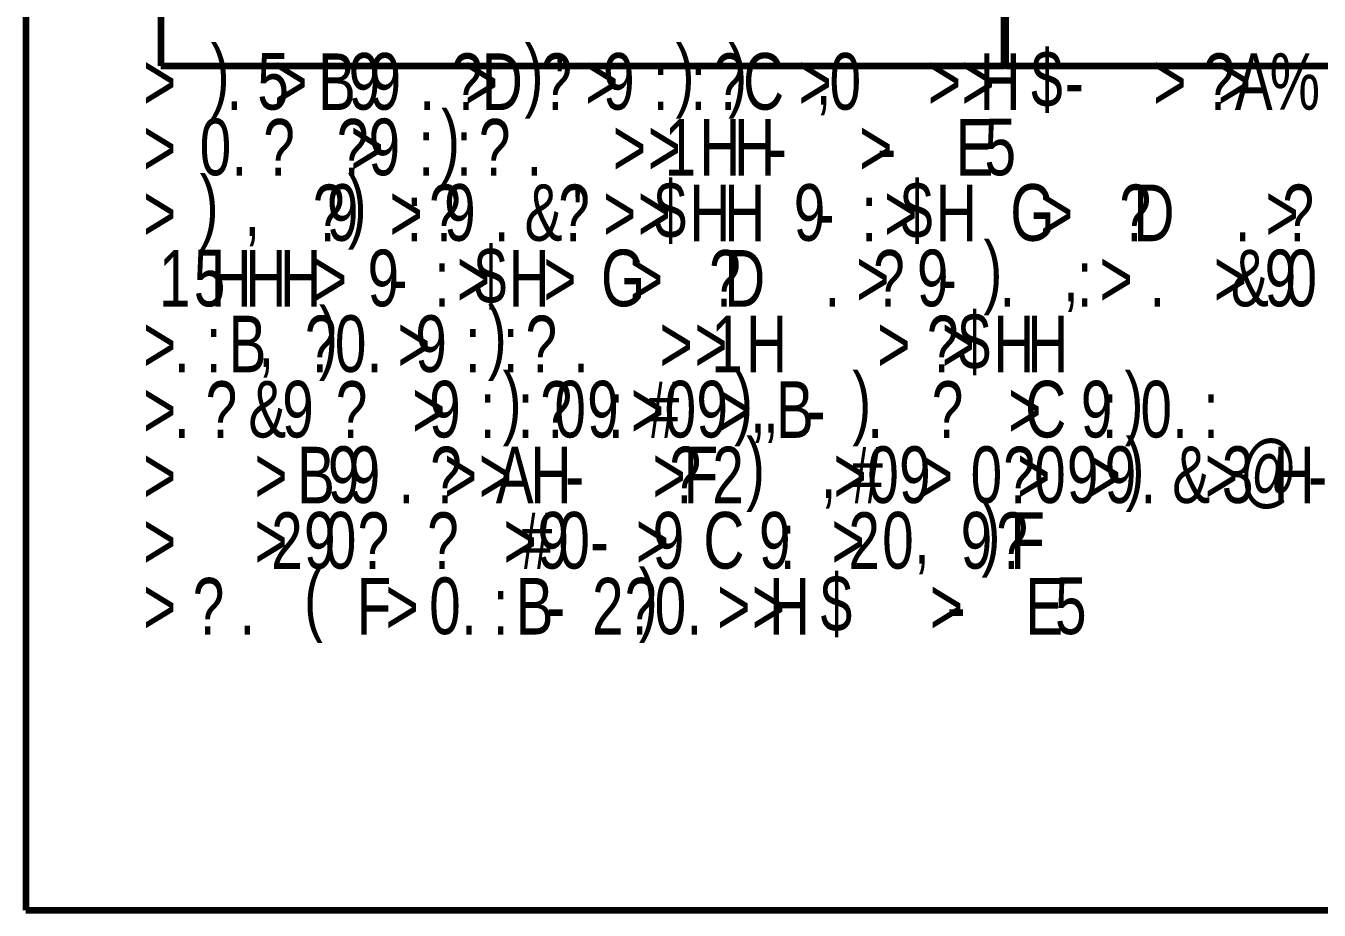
# Model space of a CAD drawing. Header units: inches. Extents: x 19 to 378, y -1 to 556.
# Drawn here: x 19 to 163.7, y 216.1 to 315 of the extents above; entities that cross this region are included whole.
import ezdxf

# ---------------------------------------------------------------- set-up
doc = ezdxf.new("R2010")
doc.units = ezdxf.units.IN
doc.layers.add('P', color=250, linetype='CONTINUOUS', lineweight=100)
doc.layers.add('Text', color=250, linetype='CONTINUOUS', lineweight=100)
doc.styles.get("Standard").update_dxf_attribs({"font": 'txt', "width": 0.75})

msp = doc.modelspace()

# ---------------------------------------------------------------- linework, layer by layer
at = {"layer": 'P', "color": 0, "linetype": 'CONTINUOUS'}
for points in [[(19, 216.11), (255, 216.11), (255, 395.56), (19, 395.56), (19, 216.11)], [(34.11, 310.56), (128.44, 310.56), (128.44, 338.78), (34.11, 338.78), (34.11, 310.56)], [(128.56, 310.56), (222.89, 310.56), (222.89, 338.78), (128.56, 338.78), (128.56, 310.56)]]:
    msp.add_lwpolyline(points, dxfattribs=at)

# ---------------------------------------------------------------- texts
at = {"layer": 'Text', "color": 0, "linetype": 'CONTINUOUS', "char_height": 6.3333, "width": 6.6667, "attachment_point": 4}
for s, insert in [('{\\fFutura|b0|i0|c1|p15;)}', (39.67, 308.78)), ('{\\fFutura|b0|i0|c1|p15;)}', (74.78, 308.78)), ('{\\fFutura|b0|i0|c1|p15;)}', (91.67, 308.78)), ('{\\fFutura|b0|i0|c1|p15;)}', (97.56, 308.78)), ('{\\fFutura|b0|i0|c1|p15;$}', (131.44, 308.78)), ('{\\fFutura|b0|i0|c1|p15;5}', (44.89, 308.78)), ('{\\fFutura|b0|i0|c1|p15;B}', (51.67, 308.78)), ('{\\fFutura|b0|i0|c1|p15;9}', (55.11, 308.78)), ('{\\fFutura|b0|i0|c1|p15;9}', (57.44, 308.78)), ('{\\fFutura|b0|i0|c1|p15;?}', (66.56, 308.78)), ('{\\fFutura|b0|i0|c1|p15;D}', (70, 308.78)), ('{\\fFutura|b0|i0|c1|p15;?}', (76.56, 308.78)), ("{\\fFutura|b0|i0|c1|p15;'}", (78.11, 308.78)), ('{\\fFutura|b0|i0|c1|p15;9}', (83.56, 308.78)), ('{\\fFutura|b0|i0|c1|p15;?}', (95.89, 308.78)), ('{\\fFutura|b0|i0|c1|p15;C}', (99.22, 308.78)), ('{\\fFutura|b0|i0|c1|p15;0}', (108.89, 308.78)), ('{\\fFutura|b0|i0|c1|p15;H}', (125.67, 308.78)), ('{\\fFutura|b0|i0|c1|p15;?}', (150.67, 308.78)), ('{\\fFutura|b0|i0|c1|p15;A}', (154.22, 308.78)), ('{\\fFutura|b0|i0|c1|p15;%}', (158.11, 308.78)), ('{\\fFutura|b0|i0|c1|p15;>}', (32.11, 308.78)), ('{\\fFutura|b0|i0|c1|p15;>}', (46.78, 308.78)), ('{\\fFutura|b0|i0|c1|p15;>}', (68.11, 308.78)), ('{\\fFutura|b0|i0|c1|p15;>}', (81.56, 308.78)), ('{\\fFutura|b0|i0|c1|p15;:}', (89.11, 308.78)), ('{\\fFutura|b0|i0|c1|p15;:}', (93.33, 308.78)), ('{\\fFutura|b0|i0|c1|p15;>}', (105.44, 308.78)), ('{\\fFutura|b0|i0|c1|p15;>}', (119.89, 308.78)), ('{\\fFutura|b0|i0|c1|p15;>}', (123.67, 308.78)), ('{\\fFutura|b0|i0|c1|p15;>}', (145.11, 308.78)), ('{\\fFutura|b0|i0|c1|p15;>}', (152.33, 308.78)), ('{\\fFutura|b0|i0|c1|p15;}', (28.22, 308.78)), ('{\\fFutura|b0|i0|c1|p15;}', (34, 308.78)), ('{\\fFutura|b0|i0|c1|p15;}', (48.78, 308.78)), ('{\\fFutura|b0|i0|c1|p15; }', (59.78, 308.78)), ('{\\fFutura|b0|i0|c1|p15; }', (85.89, 308.78)), ('{\\fFutura|b0|i0|c1|p15; }', (102.22, 308.78)), ('{\\fFutura|b0|i0|c1|p15;}', (112.44, 308.78)), ('{\\fFutura|b0|i0|c1|p15;}', (116.11, 308.78)), ('{\\fFutura|b0|i0|c1|p15;}', (121.78, 308.78)), ('{\\fFutura|b0|i0|c1|p15;}', (129.44, 308.78)), ('{\\fFutura|b0|i0|c1|p15;-}', (135.22, 308.78)), ('{\\fFutura|b0|i0|c1|p15;}', (140.33, 308.78)), ('{\\fFutura|b0|i0|c1|p15;}', (147, 308.78)), ('{\\fFutura|b0|i0|c1|p15;}', (161.89, 308.78)), ('{\\fFutura|b0|i0|c1|p15;,}', (107.33, 308.78)), ('{\\fFutura|b0|i0|c1|p15;.}', (41.44, 308.78)), ('{\\fFutura|b0|i0|c1|p15;.}', (63, 308.78)), ('{\\fFutura|b0|i0|c1|p15;)}', (65.44, 301.44)), ('{\\fFutura|b0|i0|c1|p15;0}', (38.44, 301.44)), ('{\\fFutura|b0|i0|c1|p15;?}', (45.56, 301.44)), ('{\\fFutura|b0|i0|c1|p15;?}', (53.78, 301.44)), ('{\\fFutura|b0|i0|c1|p15;9}', (57.33, 301.44)), ('{\\fFutura|b0|i0|c1|p15;?}', (69.67, 301.44)), ('{\\fFutura|b0|i0|c1|p15;1}', (90.44, 301.44)), ('{\\fFutura|b0|i0|c1|p15;H}', (94.33, 301.44)), ('{\\fFutura|b0|i0|c1|p15;H}', (98.22, 301.44)), ('{\\fFutura|b0|i0|c1|p15;E}', (123, 301.44)), ('{\\fFutura|b0|i0|c1|p15;5}', (126.22, 301.44)), ('{\\fFutura|b0|i0|c1|p15;>}', (32.11, 301.44)), ('{\\fFutura|b0|i0|c1|p15;>}', (55.33, 301.44)), ('{\\fFutura|b0|i0|c1|p15;:}', (62.89, 301.44)), ('{\\fFutura|b0|i0|c1|p15;:}', (67.11, 301.44)), ('{\\fFutura|b0|i0|c1|p15;>}', (84.67, 301.44)), ('{\\fFutura|b0|i0|c1|p15;>}', (88.56, 301.44)), ('{\\fFutura|b0|i0|c1|p15;>}', (112.22, 301.44)), ('{\\fFutura|b0|i0|c1|p15;}', (28.22, 301.44)), ('{\\fFutura|b0|i0|c1|p15;}', (34, 301.44)), ('{\\fFutura|b0|i0|c1|p15;}', (47.11, 301.44)), ('{\\fFutura|b0|i0|c1|p15;}', (50.78, 301.44)), ('{\\fFutura|b0|i0|c1|p15; }', (59.67, 301.44)), ('{\\fFutura|b0|i0|c1|p15;}', (71.33, 301.44)), ('{\\fFutura|b0|i0|c1|p15;}', (78.44, 301.44)), ('{\\fFutura|b0|i0|c1|p15; }', (81.44, 301.44)), ('{\\fFutura|b0|i0|c1|p15;}', (86.56, 301.44)), ('{\\fFutura|b0|i0|c1|p15;-}', (102, 301.44)), ('{\\fFutura|b0|i0|c1|p15;-}', (114.22, 301.44)), ('{\\fFutura|b0|i0|c1|p15;}', (119.33, 301.44)), ('{\\fFutura|b0|i0|c1|p15;)}', (38.44, 294.11)), ('{\\fFutura|b0|i0|c1|p15;.}', (42, 301.44)), ('{\\fFutura|b0|i0|c1|p15;)}', (55, 294.11)), ('{\\fFutura|b0|i0|c1|p15;.}', (75, 301.44)), ('{\\fFutura|b0|i0|c1|p15;$}', (89.33, 294.11)), ('{\\fFutura|b0|i0|c1|p15;$}', (116.89, 294.11)), ('{\\fFutura|b0|i0|c1|p15;?}', (51.11, 294.11)), ('{\\fFutura|b0|i0|c1|p15;9}', (52.67, 294.11)), ('{\\fFutura|b0|i0|c1|p15;?}', (64.11, 294.11)), ('{\\fFutura|b0|i0|c1|p15;9}', (65.78, 294.11)), ('{\\fFutura|b0|i0|c1|p15;&}', (74.78, 294.11)), ('{\\fFutura|b0|i0|c1|p15;?}', (78.56, 294.11)), ("{\\fFutura|b0|i0|c1|p15;'}", (80.11, 294.11)), ('{\\fFutura|b0|i0|c1|p15;H}', (93.22, 294.11)), ('{\\fFutura|b0|i0|c1|p15;H}', (97.11, 294.11)), ('{\\fFutura|b0|i0|c1|p15;9}', (104.89, 294.11)), ('{\\fFutura|b0|i0|c1|p15;H}', (120.78, 294.11)), ('{\\fFutura|b0|i0|c1|p15;G}', (129.11, 294.11)), ('{\\fFutura|b0|i0|c1|p15;?}', (141.33, 294.11)), ('{\\fFutura|b0|i0|c1|p15;D}', (142.89, 294.11)), ('{\\fFutura|b0|i0|c1|p15;?}', (159.56, 294.11)), ('{\\fFutura|b0|i0|c1|p15;>}', (32.11, 294.11)), ('{\\fFutura|b0|i0|c1|p15;>}', (59.67, 294.11)), ('{\\fFutura|b0|i0|c1|p15;:}', (61.56, 294.11)), ('{\\fFutura|b0|i0|c1|p15;>}', (83.56, 294.11)), ('{\\fFutura|b0|i0|c1|p15;>}', (87.44, 294.11)), ('{\\fFutura|b0|i0|c1|p15;:}', (112.44, 294.11)), ('{\\fFutura|b0|i0|c1|p15;>}', (115, 294.11)), ('{\\fFutura|b0|i0|c1|p15;>}', (132.44, 294.11)), ('{\\fFutura|b0|i0|c1|p15;>}', (157.67, 294.11)), ('{\\fFutura|b0|i0|c1|p15;}', (28.22, 294.11)), ('{\\fFutura|b0|i0|c1|p15;}', (34, 294.11)), ('{\\fFutura|b0|i0|c1|p15; }', (40.11, 294.11)), ('{\\fFutura|b0|i0|c1|p15; }', (44.89, 294.11)), ('{\\fFutura|b0|i0|c1|p15;}', (48.11, 294.11)), ('{\\fFutura|b0|i0|c1|p15;}', (56.67, 294.11)), ('{\\fFutura|b0|i0|c1|p15; }', (68.11, 294.11)), ('{\\fFutura|b0|i0|c1|p15;}', (85.56, 294.11)), ('{\\fFutura|b0|i0|c1|p15;}', (100.89, 294.11)), ('{\\fFutura|b0|i0|c1|p15;-}', (107.33, 294.11)), ('{\\fFutura|b0|i0|c1|p15;}', (124.67, 294.11)), ('{\\fFutura|b0|i0|c1|p15;}', (134.33, 294.11)), ('{\\fFutura|b0|i0|c1|p15; }', (138.11, 294.11)), ('{\\fFutura|b0|i0|c1|p15; }', (147.67, 294.11)), ('{\\fFutura|b0|i0|c1|p15; }', (151, 294.11)), ('{\\fFutura|b0|i0|c1|p15; }', (161.22, 294.11)), ('{\\fFutura|b0|i0|c1|p15;,}', (43.44, 294.11)), ('{\\fFutura|b0|i0|c1|p15;.}', (71.33, 294.11)), ('{\\fFutura|b0|i0|c1|p15;)}', (126.11, 286.78)), ('{\\fFutura|b0|i0|c1|p15;.}', (154.22, 294.11)), ('{\\fFutura|b0|i0|c1|p15;1}', (33.89, 286.78)), ('{\\fFutura|b0|i0|c1|p15;5}', (37.78, 286.78)), ('{\\fFutura|b0|i0|c1|p15;H}', (39.67, 286.78)), ('{\\fFutura|b0|i0|c1|p15;H}', (43.56, 286.78)), ('{\\fFutura|b0|i0|c1|p15;H}', (47.44, 286.78)), ('{\\fFutura|b0|i0|c1|p15;9}', (57.22, 286.78)), ('{\\fFutura|b0|i0|c1|p15;$}', (69.22, 286.78)), ('{\\fFutura|b0|i0|c1|p15;H}', (73, 286.78)), ('{\\fFutura|b0|i0|c1|p15;G}', (83.33, 286.78)), ('{\\fFutura|b0|i0|c1|p15;?}', (95.44, 286.78)), ('{\\fFutura|b0|i0|c1|p15;D}', (97.11, 286.78)), ('{\\fFutura|b0|i0|c1|p15;?}', (113.78, 286.78)), ('{\\fFutura|b0|i0|c1|p15;9}', (118.67, 286.78)), ('{\\fFutura|b0|i0|c1|p15;&}', (153.78, 286.78)), ('{\\fFutura|b0|i0|c1|p15;9}', (157.56, 286.78)), ('{\\fFutura|b0|i0|c1|p15;0}', (159.89, 286.78)), ('{\\fFutura|b0|i0|c1|p15;>}', (51.22, 286.78)), ('{\\fFutura|b0|i0|c1|p15;:}', (64.67, 286.78)), ('{\\fFutura|b0|i0|c1|p15;>}', (67.22, 286.78)), ('{\\fFutura|b0|i0|c1|p15;>}', (76.89, 286.78)), ('{\\fFutura|b0|i0|c1|p15;>}', (86.56, 286.78)), ('{\\fFutura|b0|i0|c1|p15;>}', (111.89, 286.78)), ('{\\fFutura|b0|i0|c1|p15;:}', (136.56, 286.78)), ('{\\fFutura|b0|i0|c1|p15;>}', (139.11, 286.78)), ('{\\fFutura|b0|i0|c1|p15;>}', (151.89, 286.78)), ('{\\fFutura|b0|i0|c1|p15;}', (53.22, 286.78)), ('{\\fFutura|b0|i0|c1|p15;}', (78.78, 286.78)), ('{\\fFutura|b0|i0|c1|p15;}', (88.56, 286.78)), ('{\\fFutura|b0|i0|c1|p15; }', (92.22, 286.78)), ('{\\fFutura|b0|i0|c1|p15; }', (101.89, 286.78)), ('{\\fFutura|b0|i0|c1|p15; }', (105.11, 286.78)), ('{\\fFutura|b0|i0|c1|p15; }', (115.44, 286.78)), ('{\\fFutura|b0|i0|c1|p15;}', (131.33, 286.78)), ('{\\fFutura|b0|i0|c1|p15;}', (141, 286.78)), ('{\\fFutura|b0|i0|c1|p15;}', (148.22, 286.78)), ('{\\fFutura|b0|i0|c1|p15;-}', (59.56, 286.78)), ('{\\fFutura|b0|i0|c1|p15;-}', (121, 286.78)), ('{\\fFutura|b0|i0|c1|p15;,}', (135, 286.78)), ('{\\fFutura|b0|i0|c1|p15;)}', (51.78, 279.44)), ('{\\fFutura|b0|i0|c1|p15;)}', (70.67, 279.44)), ('{\\fFutura|b0|i0|c1|p15;.}', (108.33, 286.78)), ('{\\fFutura|b0|i0|c1|p15;.}', (127.89, 286.78)), ('{\\fFutura|b0|i0|c1|p15;.}', (144.67, 286.78)), ('{\\fFutura|b0|i0|c1|p15;B}', (41.67, 279.44)), ('{\\fFutura|b0|i0|c1|p15;?}', (50.22, 279.44)), ('{\\fFutura|b0|i0|c1|p15;0}', (53.56, 279.44)), ('{\\fFutura|b0|i0|c1|p15;9}', (62.56, 279.44)), ('{\\fFutura|b0|i0|c1|p15;?}', (74.89, 279.44)), ('{\\fFutura|b0|i0|c1|p15;1}', (95.67, 279.44)), ('{\\fFutura|b0|i0|c1|p15;H}', (99.56, 279.44)), ('{\\fFutura|b0|i0|c1|p15;?}', (119.78, 279.44)), ('{\\fFutura|b0|i0|c1|p15;$}', (123.33, 279.44)), ('{\\fFutura|b0|i0|c1|p15;H}', (127.22, 279.44)), ('{\\fFutura|b0|i0|c1|p15;H}', (131, 279.44)), ('{\\fFutura|b0|i0|c1|p15;>}', (32.11, 279.44)), ('{\\fFutura|b0|i0|c1|p15;:}', (39.11, 279.44)), ('{\\fFutura|b0|i0|c1|p15;>}', (60.56, 279.44)), ('{\\fFutura|b0|i0|c1|p15;:}', (68.11, 279.44)), ('{\\fFutura|b0|i0|c1|p15;:}', (72.33, 279.44)), ('{\\fFutura|b0|i0|c1|p15;>}', (89.89, 279.44)), ('{\\fFutura|b0|i0|c1|p15;>}', (93.78, 279.44)), ('{\\fFutura|b0|i0|c1|p15;>}', (114.22, 279.44)), ('{\\fFutura|b0|i0|c1|p15;>}', (121.44, 279.44)), ('{\\fFutura|b0|i0|c1|p15;}', (28.22, 279.44)), ('{\\fFutura|b0|i0|c1|p15;}', (34, 279.44)), ('{\\fFutura|b0|i0|c1|p15;}', (46.56, 279.44)), ('{\\fFutura|b0|i0|c1|p15; }', (64.89, 279.44)), ('{\\fFutura|b0|i0|c1|p15;}', (76.56, 279.44)), ('{\\fFutura|b0|i0|c1|p15;}', (83.67, 279.44)), ('{\\fFutura|b0|i0|c1|p15; }', (86.67, 279.44)), ('{\\fFutura|b0|i0|c1|p15;}', (91.89, 279.44)), ('{\\fFutura|b0|i0|c1|p15;}', (103.44, 279.44)), ('{\\fFutura|b0|i0|c1|p15;}', (116.11, 279.44)), ('{\\fFutura|b0|i0|c1|p15;}', (134.89, 279.44)), ('{\\fFutura|b0|i0|c1|p15;}', (139.22, 279.44)), ('{\\fFutura|b0|i0|c1|p15;}', (143.56, 279.44)), ('{\\fFutura|b0|i0|c1|p15;,}', (45, 279.44)), ('{\\fFutura|b0|i0|c1|p15;.}', (35.56, 279.44)), ('{\\fFutura|b0|i0|c1|p15;.}', (57.11, 279.44)), ('{\\fFutura|b0|i0|c1|p15;)}', (72.33, 272.11)), ('{\\fFutura|b0|i0|c1|p15;.}', (80.22, 279.44)), ('{\\fFutura|b0|i0|c1|p15;)}', (98.22, 272.11)), ('{\\fFutura|b0|i0|c1|p15;)}', (111.44, 272.11)), ('{\\fFutura|b0|i0|c1|p15;)}', (141.89, 272.11)), ('{\\fFutura|b0|i0|c1|p15;?}', (39.11, 272.11)), ('{\\fFutura|b0|i0|c1|p15;&}', (43.89, 272.11)), ('{\\fFutura|b0|i0|c1|p15;9}', (47.67, 272.11)), ('{\\fFutura|b0|i0|c1|p15;?}', (53.67, 272.11)), ('{\\fFutura|b0|i0|c1|p15;9}', (64.11, 272.11)), ('{\\fFutura|b0|i0|c1|p15;?}', (76.56, 272.11)), ('{\\fFutura|b0|i0|c1|p15;0}', (78.11, 272.11)), ('{\\fFutura|b0|i0|c1|p15;9}', (81.78, 272.11)), ('{\\fFutura|b0|i0|c1|p15;#}', (88.56, 272.11)), ('{\\fFutura|b0|i0|c1|p15;0}', (90.44, 272.11)), ('{\\fFutura|b0|i0|c1|p15;9}', (94, 272.11)), ('{\\fFutura|b0|i0|c1|p15;B}', (102.89, 272.11)), ('{\\fFutura|b0|i0|c1|p15;?}', (120.33, 272.11)), ('{\\fFutura|b0|i0|c1|p15;C}', (130.78, 272.11)), ('{\\fFutura|b0|i0|c1|p15;9}', (137, 272.11)), ('{\\fFutura|b0|i0|c1|p15;0}', (143.67, 272.11)), ('{\\fFutura|b0|i0|c1|p15;>}', (32.11, 272.11)), ('{\\fFutura|b0|i0|c1|p15;>}', (62.22, 272.11)), ('{\\fFutura|b0|i0|c1|p15;:}', (69.78, 272.11)), ('{\\fFutura|b0|i0|c1|p15;:}', (74, 272.11)), ('{\\fFutura|b0|i0|c1|p15;:}', (84.11, 272.11)), ('{\\fFutura|b0|i0|c1|p15;>}', (86.67, 272.11)), ('{\\fFutura|b0|i0|c1|p15;>}', (96.33, 272.11)), ('{\\fFutura|b0|i0|c1|p15;>}', (128.89, 272.11)), ('{\\fFutura|b0|i0|c1|p15;:}', (139.33, 272.11)), ('{\\fFutura|b0|i0|c1|p15;:}', (150.67, 272.11)), ('{\\fFutura|b0|i0|c1|p15;}', (28.22, 272.11)), ('{\\fFutura|b0|i0|c1|p15;}', (34, 272.11)), ('{\\fFutura|b0|i0|c1|p15; }', (40.67, 272.11)), ('{\\fFutura|b0|i0|c1|p15;}', (50, 272.11)), ('{\\fFutura|b0|i0|c1|p15; }', (55.22, 272.11)), ('{\\fFutura|b0|i0|c1|p15;}', (58.56, 272.11)), ('{\\fFutura|b0|i0|c1|p15; }', (66.44, 272.11)), ('{\\fFutura|b0|i0|c1|p15;}', (116.67, 272.11)), ('{\\fFutura|b0|i0|c1|p15; }', (121.89, 272.11)), ('{\\fFutura|b0|i0|c1|p15;}', (125.22, 272.11)), ('{\\fFutura|b0|i0|c1|p15; }', (133.78, 272.11)), ('{\\fFutura|b0|i0|c1|p15;,}', (100, 272.11)), ('{\\fFutura|b0|i0|c1|p15;,}', (101.44, 272.11)), ('{\\fFutura|b0|i0|c1|p15;-}', (106.33, 272.11)), ('{\\fFutura|b0|i0|c1|p15;.}', (35.56, 272.11)), ('{\\fFutura|b0|i0|c1|p15;)}', (99.56, 264.78)), ('{\\fFutura|b0|i0|c1|p15;.}', (113.11, 272.11)), ('{\\fFutura|b0|i0|c1|p15;)}', (142, 264.78)), ('{\\fFutura|b0|i0|c1|p15;.}', (147.22, 272.11)), ('{\\fFutura|b0|i0|c1|p15;B}', (49.33, 264.78)), ('{\\fFutura|b0|i0|c1|p15;9}', (52.78, 264.78)), ('{\\fFutura|b0|i0|c1|p15;9}', (55.11, 264.78)), ('{\\fFutura|b0|i0|c1|p15;?}', (64.22, 264.78)), ('{\\fFutura|b0|i0|c1|p15;A}', (71.56, 264.78)), ('{\\fFutura|b0|i0|c1|p15;H}', (75.44, 264.78)), ('{\\fFutura|b0|i0|c1|p15;?}', (91, 264.78)), ('{\\fFutura|b0|i0|c1|p15;F}', (92.56, 264.78)), ('{\\fFutura|b0|i0|c1|p15;2}', (95.78, 264.78)), ('{\\fFutura|b0|i0|c1|p15;#}', (111.33, 264.78)), ('{\\fFutura|b0|i0|c1|p15;0}', (113.11, 264.78)), ('{\\fFutura|b0|i0|c1|p15;9}', (116.67, 264.78)), ('{\\fFutura|b0|i0|c1|p15;0}', (124.67, 264.78)), ('{\\fFutura|b0|i0|c1|p15;?}', (128.33, 264.78)), ('{\\fFutura|b0|i0|c1|p15;0}', (131.78, 264.78)), ('{\\fFutura|b0|i0|c1|p15;9}', (135.44, 264.78)), ('{\\fFutura|b0|i0|c1|p15;9}', (139.67, 264.78)), ('{\\fFutura|b0|i0|c1|p15;&}', (147.22, 264.78)), ('{\\fFutura|b0|i0|c1|p15;3}', (152.78, 264.78)), ('{\\fFutura|b0|i0|c1|p15;@}', (154.78, 264.78)), ('{\\fFutura|b0|i0|c1|p15;H}', (158.56, 264.78)), ('{\\fFutura|b0|i0|c1|p15;>}', (32.11, 264.78)), ('{\\fFutura|b0|i0|c1|p15;>}', (44.56, 264.78)), ('{\\fFutura|b0|i0|c1|p15;>}', (65.78, 264.78)), ('{\\fFutura|b0|i0|c1|p15;>}', (69.67, 264.78)), ('{\\fFutura|b0|i0|c1|p15;>}', (89.11, 264.78)), ('{\\fFutura|b0|i0|c1|p15;>}', (109.33, 264.78)), ('{\\fFutura|b0|i0|c1|p15;>}', (119, 264.78)), ('{\\fFutura|b0|i0|c1|p15;>}', (129.89, 264.78)), ('{\\fFutura|b0|i0|c1|p15;>}', (137.78, 264.78)), ('{\\fFutura|b0|i0|c1|p15;>}', (150.89, 264.78)), ('{\\fFutura|b0|i0|c1|p15;}', (28.22, 264.78)), ('{\\fFutura|b0|i0|c1|p15;}', (34, 264.78)), ('{\\fFutura|b0|i0|c1|p15;}', (36.56, 264.78)), ('{\\fFutura|b0|i0|c1|p15;}', (40.11, 264.78)), ('{\\fFutura|b0|i0|c1|p15;}', (46.44, 264.78)), ('{\\fFutura|b0|i0|c1|p15; }', (57.44, 264.78)), ('{\\fFutura|b0|i0|c1|p15;}', (67.78, 264.78)), ('{\\fFutura|b0|i0|c1|p15;}', (84.44, 264.78)), ('{\\fFutura|b0|i0|c1|p15;}', (101.22, 264.78)), ('{\\fFutura|b0|i0|c1|p15;}', (104.22, 264.78)), ('{\\fFutura|b0|i0|c1|p15;}', (121, 264.78)), ('{\\fFutura|b0|i0|c1|p15;-}', (79.33, 264.78)), ('{\\fFutura|b0|i0|c1|p15;-}', (162.44, 264.78)), ('{\\fFutura|b0|i0|c1|p15;.}', (60.67, 264.78)), ('{\\fFutura|b0|i0|c1|p15;,}', (107.89, 264.78)), ('{\\fFutura|b0|i0|c1|p15;)}', (125.89, 257.44)), ('{\\fFutura|b0|i0|c1|p15;.}', (143.67, 264.78)), ('{\\fFutura|b0|i0|c1|p15;2}', (46.44, 257.44)), ('{\\fFutura|b0|i0|c1|p15;9}', (50.11, 257.44)), ('{\\fFutura|b0|i0|c1|p15;0}', (52.44, 257.44)), ('{\\fFutura|b0|i0|c1|p15;?}', (56.11, 257.44)), ('{\\fFutura|b0|i0|c1|p15;?}', (63.89, 257.44)), ('{\\fFutura|b0|i0|c1|p15;#}', (74.33, 257.44)), ('{\\fFutura|b0|i0|c1|p15;9}', (76.22, 257.44)), ('{\\fFutura|b0|i0|c1|p15;0}', (78.56, 257.44)), ('{\\fFutura|b0|i0|c1|p15;9}', (89.11, 257.44)), ('{\\fFutura|b0|i0|c1|p15;C}', (94.78, 257.44)), ('{\\fFutura|b0|i0|c1|p15;9}', (101, 257.44)), ('{\\fFutura|b0|i0|c1|p15;2}', (111, 257.44)), ('{\\fFutura|b0|i0|c1|p15;0}', (114.78, 257.44)), ('{\\fFutura|b0|i0|c1|p15;9}', (123.56, 257.44)), ('{\\fFutura|b0|i0|c1|p15;?}', (127.56, 257.44)), ('{\\fFutura|b0|i0|c1|p15;F}', (129.11, 257.44)), ('{\\fFutura|b0|i0|c1|p15;>}', (32.11, 257.44)), ('{\\fFutura|b0|i0|c1|p15;>}', (44.56, 257.44)), ('{\\fFutura|b0|i0|c1|p15;>}', (72.44, 257.44)), ('{\\fFutura|b0|i0|c1|p15;>}', (87.22, 257.44)), ('{\\fFutura|b0|i0|c1|p15;:}', (103.33, 257.44)), ('{\\fFutura|b0|i0|c1|p15;>}', (109.11, 257.44)), ('{\\fFutura|b0|i0|c1|p15;}', (28.22, 257.44)), ('{\\fFutura|b0|i0|c1|p15;}', (34, 257.44)), ('{\\fFutura|b0|i0|c1|p15;}', (36.56, 257.44)), ('{\\fFutura|b0|i0|c1|p15;}', (40.11, 257.44)), ('{\\fFutura|b0|i0|c1|p15; }', (57.67, 257.44)), ('{\\fFutura|b0|i0|c1|p15;}', (60.89, 257.44)), ('{\\fFutura|b0|i0|c1|p15; }', (65.44, 257.44)), ('{\\fFutura|b0|i0|c1|p15;}', (68.67, 257.44)), ('{\\fFutura|b0|i0|c1|p15;-}', (82.11, 257.44)), ('{\\fFutura|b0|i0|c1|p15; }', (91.44, 257.44)), ('{\\fFutura|b0|i0|c1|p15; }', (97.67, 257.44)), ('{\\fFutura|b0|i0|c1|p15; }', (105.89, 257.44)), ('{\\fFutura|b0|i0|c1|p15;}', (119.78, 257.44)), ('{\\fFutura|b0|i0|c1|p15;,}', (118.33, 257.44)), ('{\\fFutura|b0|i0|c1|p15;?}', (37.67, 250.11)), ('{\\fFutura|b0|i0|c1|p15;(}', (50.11, 250.11)), ('{\\fFutura|b0|i0|c1|p15;F}', (56, 250.11)), ('{\\fFutura|b0|i0|c1|p15;0}', (64.11, 250.11)), ('{\\fFutura|b0|i0|c1|p15;B}', (73.78, 250.11)), ('{\\fFutura|b0|i0|c1|p15;2}', (82.33, 250.11)), ('{\\fFutura|b0|i0|c1|p15;?}', (86, 250.11)), ('{\\fFutura|b0|i0|c1|p15;)}', (87.56, 250.11)), ('{\\fFutura|b0|i0|c1|p15;0}', (89.33, 250.11)), ('{\\fFutura|b0|i0|c1|p15;H}', (102.11, 250.11)), ('{\\fFutura|b0|i0|c1|p15;$}', (107.89, 250.11)), ('{\\fFutura|b0|i0|c1|p15;E}', (130.78, 250.11)), ('{\\fFutura|b0|i0|c1|p15;5}', (134.11, 250.11)), ('{\\fFutura|b0|i0|c1|p15;>}', (32.11, 250.11)), ('{\\fFutura|b0|i0|c1|p15;>}', (59.22, 250.11)), ('{\\fFutura|b0|i0|c1|p15;:}', (71.22, 250.11)), ('{\\fFutura|b0|i0|c1|p15;>}', (96.33, 250.11)), ('{\\fFutura|b0|i0|c1|p15;>}', (100.22, 250.11)), ('{\\fFutura|b0|i0|c1|p15;>}', (120.11, 250.11)), ('{\\fFutura|b0|i0|c1|p15;}', (28.22, 250.11)), ('{\\fFutura|b0|i0|c1|p15;}', (34, 250.11)), ('{\\fFutura|b0|i0|c1|p15;}', (39.22, 250.11)), ('{\\fFutura|b0|i0|c1|p15;}', (46.44, 250.11)), ('{\\fFutura|b0|i0|c1|p15;}', (52.33, 250.11)), ('{\\fFutura|b0|i0|c1|p15;}', (61.22, 250.11)), ('{\\fFutura|b0|i0|c1|p15;-}', (77.22, 250.11)), ('{\\fFutura|b0|i0|c1|p15;}', (98.33, 250.11)), ('{\\fFutura|b0|i0|c1|p15;}', (106, 250.11)), ('{\\fFutura|b0|i0|c1|p15;}', (111.78, 250.11)), ('{\\fFutura|b0|i0|c1|p15;}', (115.33, 250.11)), ('{\\fFutura|b0|i0|c1|p15;-}', (122, 250.11)), ('{\\fFutura|b0|i0|c1|p15;}', (127.11, 250.11)), ('{\\fFutura|b0|i0|c1|p15;.}', (42.89, 250.11)), ('{\\fFutura|b0|i0|c1|p15;.}', (67.67, 250.11)), ('{\\fFutura|b0|i0|c1|p15;.}', (92.89, 250.11))]:
    msp.add_mtext(s, dxfattribs=dict(at, insert=insert))
at = {"layer": 'Text', "color": 0, "linetype": 'CONTINUOUS', "char_height": 6.3333, "attachment_point": 4}
for insert in [(107.11, 301.44), (109.11, 279.44)]:
    msp.add_mtext('{\\fSymbol|b0|i0|c1|p15;}', dxfattribs=dict(at, insert=insert))

doc.saveas('drawing.dxf')
